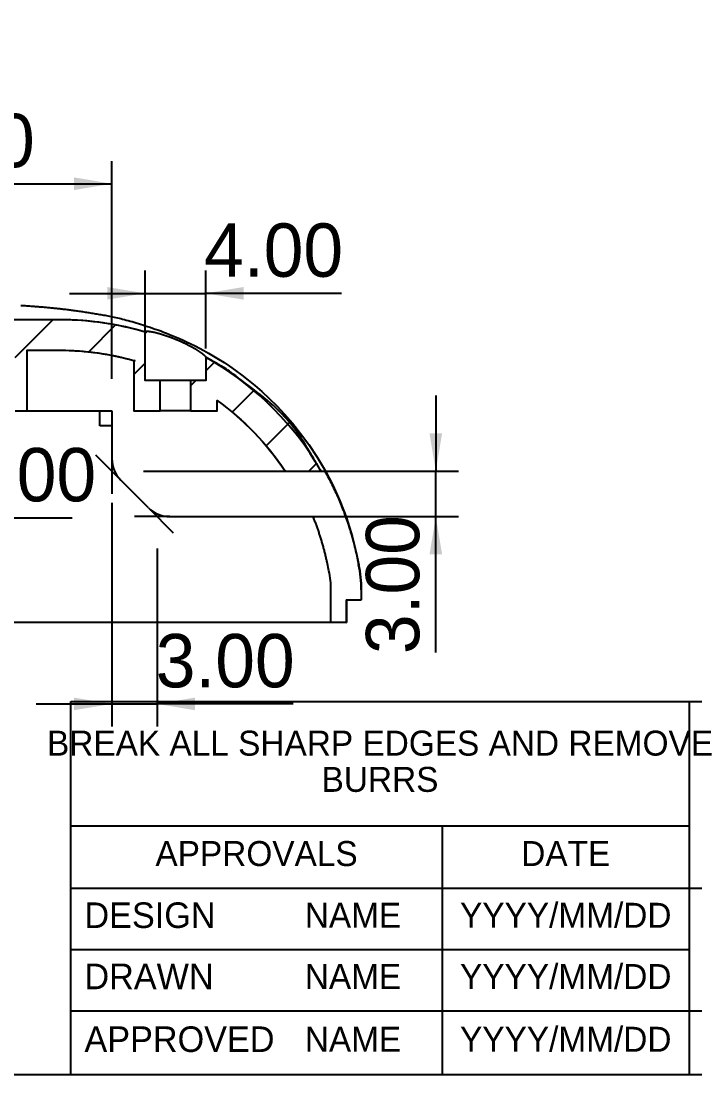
# Model space of a CAD drawing. Header units: millimetres. Extents: x 5 to 292, y 5 to 212.
# Drawn here: x 118.7 to 163.2, y 5 to 74.6 of the extents above; entities that cross this region are included whole.
import ezdxf
from ezdxf.enums import TextEntityAlignment as Align

# ---------------------------------------------------------------- set-up
doc = ezdxf.new("R2010")
doc.units = ezdxf.units.MM
for name, color, linetype in [('DIMENSIONS', 7, 'CONTINUOUS'), ('Edge_Extensions', 7, 'CONTINUOUS'), ('FRAME', 7, 'CONTINUOUS'), ('HATCH', 7, 'CONTINUOUS'), ('TITLE', 7, 'CONTINUOUS'), ('Visible', 7, 'CONTINUOUS')]:
    doc.layers.add(name, color=color, linetype=linetype)
doc.dimstyles.new('ISO-DM', dxfattribs={"dimtxt": 3.5, "dimasz": 2.5, "dimexe": 2.5, "dimexo": 1, "dimgap": 1, "dimtad": 1, "dimcen": 2.5, "dimazin": 3, "dimtfac": 1, "dimtmove": 0, "dimatfit": 3})

# ---------------------------------------------------------------- blocks, each defined once
blk = doc.blocks.new('*D18')
at = {"layer": 'DIMENSIONS'}
for p, q in [((126.9112, 52.9971), (126.9112, 58.1534)), ((130.9112, 52.9971), (130.9112, 58.1534)), ((121.9112, 56.6534), (126.9112, 56.6534)), ((126.9112, 56.6534), (130.9112, 56.6534)), ((139.894, 56.6534), (130.9112, 56.6534))]:
    blk.add_line(p, q, dxfattribs=at)
for points in [[(126.9112, 56.6534), (124.4112, 57.0701), (124.4112, 56.2367)], [(130.9112, 56.6534), (133.4112, 56.2367), (133.4112, 57.0701)]]:
    blk.add_solid(points, dxfattribs=at)
blk.add_text('4.00', height=3.5278, dxfattribs=at).set_placement((135.4026, 57.747), align=Align.CENTER)
blk = doc.blocks.new('*D19')
at = {"layer": 'DIMENSIONS'}
for p, q in [((102.7112, 50.9971), (102.7112, 65.3971)), ((124.7112, 50.9971), (124.7112, 65.3971)), ((102.7112, 63.8971), (124.7112, 63.8971))]:
    blk.add_line(p, q, dxfattribs=at)
for points in [[(102.7112, 63.8971), (105.2112, 63.4804), (105.2112, 64.3138)], [(124.7112, 63.8971), (122.2112, 64.3138), (122.2112, 63.4804)]]:
    blk.add_solid(points, dxfattribs=at)
blk.add_text('22.00', height=3.5278, dxfattribs=at).set_placement((113.7112, 64.9907), align=Align.CENTER)
blk = doc.blocks.new('*D28')
at = {"layer": 'DIMENSIONS'}
for p, q in [((146.121, 49.8971), (146.121, 44.8971)), ((126.8112, 44.8971), (147.621, 44.8971)), ((146.121, 41.8971), (146.121, 44.8971)), ((129.8112, 41.8971), (147.621, 41.8971)), ((146.121, 32.9144), (146.121, 41.8971))]:
    blk.add_line(p, q, dxfattribs=at)
for points in [[(146.121, 44.8971), (146.5376, 47.3971), (145.7043, 47.3971)], [(146.121, 41.8971), (145.7043, 39.3971), (146.5376, 39.3971)]]:
    blk.add_solid(points, dxfattribs=at)
blk.add_text('3.00', height=3.5278, rotation=90, dxfattribs=at).set_placement((145.0274, 37.4057), align=Align.CENTER)
blk = doc.blocks.new('*D29')
at = {"layer": 'DIMENSIONS'}
for p, q in [((124.7112, 42.7971), (124.7112, 28.0198)), ((127.7112, 39.7971), (127.7112, 28.0198)), ((119.7112, 29.5198), (124.7112, 29.5198)), ((124.7112, 29.5198), (127.7112, 29.5198)), ((136.694, 29.5198), (127.7112, 29.5198))]:
    blk.add_line(p, q, dxfattribs=at)
for points in [[(124.7112, 29.5198), (122.2112, 29.9364), (122.2112, 29.1031)], [(127.7112, 29.5198), (130.2112, 29.1031), (130.2112, 29.9364)]]:
    blk.add_solid(points, dxfattribs=at)
blk.add_text('3.00', height=3.5278, dxfattribs=at).set_placement((132.2026, 30.6134), align=Align.CENTER)
blk = doc.blocks.new('*D32')
at = {"layer": 'DIMENSIONS'}
for p, q in [((100.7112, 44.8255), (100.7112, 46.6255)), ((99.8112, 45.7255), (101.6112, 45.7255)), ((100.7112, 45.7255), (102.6121, 45.1035)), ((112.6706, 41.8122), (102.6121, 45.1035)), ((112.6706, 41.8122), (122.0843, 41.8122))]:
    blk.add_line(p, q, dxfattribs=at)
blk.add_solid([(102.6121, 45.1035), (104.8585, 43.93), (105.1177, 44.7221)], dxfattribs=at)
blk.add_text('R2.00', height=3.5278, dxfattribs=at).set_placement((117.3774, 42.9058), align=Align.CENTER)

msp = doc.modelspace()

# ---------------------------------------------------------------- linework, layer by layer
at = {"layer": 'Edge_Extensions'}
for p, q in [((125.297, 44.3113), (123.6506, 45.9578)), ((124.7112, 45.7255), (124.7112, 43.3971)), ((128.5397, 41.8971), (126.2112, 41.8971)), ((127.1255, 42.4829), (128.7719, 40.8364))]:
    msp.add_line(p, q, dxfattribs=at)
at = {"layer": 'FRAME'}
for p, q in [((162.868, 29.68), (162.868, 5)), ((122, 21.4542), (162.868, 21.4542)), ((146.548, 21.4542), (146.548, 5)), ((122, 17.34), (203.617, 17.34)), ((122, 13.2925), (162.868, 13.2925)), ((122, 9.245), (203.617, 9.245))]:
    msp.add_line(p, q, dxfattribs=at)
for points in [[(5, 205), (292, 205), (292, 5), (5, 5)], [(122, 29.68), (292, 29.68), (292, 5), (122, 5)]]:
    msp.add_lwpolyline(points, close=True, dxfattribs=at)
at = {"layer": 'HATCH'}
for p, q in [((118.3112, 52.4114), (120.805, 54.9051)), ((123.1798, 52.7898), (124.954, 54.564)), ((126.1612, 51.2811), (126.9112, 52.0311)), ((130.9112, 51.541), (131.4845, 52.1142)), ((129.9112, 50.541), (130.2674, 50.8971)), ((132.6597, 48.7993), (134.1246, 50.2643)), ((134.9173, 46.5668), (136.4609, 48.1104)), ((137.7377, 44.8971), (138.2403, 45.3997))]:
    msp.add_line(p, q, dxfattribs=at)
msp.add_lwpolyline([(118.3112, 48.8971), (119.1112, 48.8971), (119.1112, 48.8971), (119.1112, 52.8926), (119.1112, 52.8926), (121.2595, 52.8926), (121.3471, 52.8924), (121.6562, 52.8882), (121.9651, 52.8788), (122.2737, 52.864), (122.582, 52.844), (122.8898, 52.8187), (123.1971, 52.788), (123.5038, 52.7522), (123.8098, 52.711), (124.115, 52.6646), (124.4193, 52.613), (124.7227, 52.5562), (125.0249, 52.4941), (125.326, 52.4269), (125.6259, 52.3545), (125.9244, 52.2769), (126.2216, 52.1943), (126.1612, 52.2115), (126.1612, 48.8971), (126.1612, 48.8971), (127.9112, 48.8971), (127.9112, 48.8971), (127.9112, 50.8971), (127.9112, 50.8971), (126.9112, 50.8971), (126.9112, 50.8971), (126.9112, 54.0946), (126.9767, 54.0752), (126.636, 54.1735), (126.2934, 54.2656), (125.9493, 54.3517), (125.6036, 54.4316), (125.2565, 54.5054), (124.9081, 54.5729), (124.5585, 54.6343), (124.2079, 54.6895), (123.8562, 54.7384), (123.5037, 54.781), (123.1504, 54.8174), (122.7964, 54.8475), (122.4419, 54.8713), (122.087, 54.8888), (121.7318, 54.9), (121.3764, 54.9048), (121.2791, 54.9051), (106.1434, 54.9051)], dxfattribs=at)
msp.add_lwpolyline([(138.1577, 45.534), (138.0999, 45.6296), (138.029, 45.7502), (137.9465, 45.892), (137.8541, 46.0513), (137.7531, 46.2243), (137.6453, 46.407), (137.5321, 46.5958), (137.415, 46.7868), (137.2956, 46.9762), (137.1754, 47.1602), (137.056, 47.335), (136.9389, 47.4969), (136.8247, 47.6483), (136.7122, 47.7951), (136.6001, 47.9383), (136.487, 48.0789), (136.3716, 48.218), (136.2525, 48.3564), (136.1284, 48.4953), (135.998, 48.6357), (135.86, 48.7785), (135.713, 48.9247), (135.5556, 49.0755), (135.3865, 49.2317), (135.1983, 49.3981), (134.9874, 49.5766), (134.7589, 49.764), (134.5177, 49.957), (134.2689, 50.1525), (134.0174, 50.3473), (133.7682, 50.5381), (133.5263, 50.7216), (133.2967, 50.8948), (133.0843, 51.0544), (132.8941, 51.1971), (132.7312, 51.3198), (132.5954, 51.4216), (132.4812, 51.5056), (132.3856, 51.5743), (132.3054, 51.6301), (132.2375, 51.6755), (132.1787, 51.7129), (132.1259, 51.7449), (132.0759, 51.7739), (132.0256, 51.8024), (131.972, 51.8328), (131.9117, 51.8677), (131.8418, 51.9094), (131.7627, 51.9566), (131.6783, 52.0055), (131.5902, 52.0554), (131.5002, 52.1056), (131.4099, 52.1552), (131.3209, 52.2036), (131.2351, 52.2499), (131.154, 52.2934), (131.0794, 52.3333), (131.013, 52.3689), (130.9563, 52.3994), (130.9112, 52.424), (130.9112, 52.424), (130.9112, 50.8971), (130.9112, 50.8971), (129.9112, 50.8971), (129.9112, 50.8971), (129.9112, 48.8971), (129.9112, 48.8971), (131.6612, 48.8971), (131.6612, 48.8971), (131.6612, 49.5674), (131.6679, 49.5627), (131.9939, 49.3241), (132.3144, 49.0781), (132.6292, 48.825), (132.9383, 48.5648), (133.2414, 48.2976), (133.5383, 48.0237), (133.829, 47.743), (134.1132, 47.4559), (134.3909, 47.1623), (134.6619, 46.8625), (134.926, 46.5566), (135.1832, 46.2448), (135.4333, 45.9273), (135.6761, 45.6041), (135.9116, 45.2754), (136.1396, 44.9415), (136.1691, 44.8971), (138.5369, 44.8971), (138.5025, 44.9572), (138.4795, 44.9971), (138.4564, 45.0369), (138.4333, 45.0766), (138.41, 45.1163), (138.3867, 45.1559), (138.3633, 45.1955), (138.3397, 45.235), (138.3161, 45.2744), (138.2924, 45.3138), (138.2686, 45.3532), (138.2448, 45.3925), (138.2208, 45.4317), (138.1967, 45.4709), (138.1726, 45.51), (138.1483, 45.5491), (138.124, 45.5881)], close=True, dxfattribs=at)
at = {"layer": 'Visible'}
for p, q in [((121.2791, 54.9051), (106.1434, 54.9051)), ((126.9112, 50.8971), (126.9112, 54.0946)), ((119.1112, 48.8971), (119.1112, 52.8926)), ((119.1112, 52.8926), (121.2595, 52.8926)), ((130.9112, 52.424), (130.9112, 50.8971)), ((126.1612, 52.2115), (126.1612, 48.8971)), ((127.9112, 50.8971), (126.9112, 50.8971)), ((127.9112, 48.8971), (127.9112, 50.8971)), ((129.9112, 50.8971), (127.9112, 50.8971)), ((130.9112, 50.8971), (129.9112, 50.8971)), ((129.9112, 50.8971), (129.9112, 48.8971)), ((131.6612, 48.8971), (131.6612, 49.5674)), ((118.3112, 48.8971), (119.1112, 48.8971)), ((119.1112, 48.8971), (124.7112, 48.8971)), ((123.9052, 47.8971), (123.9052, 48.8971)), ((124.7112, 48.8971), (124.7112, 45.7255)), ((126.1612, 48.8971), (127.9112, 48.8971)), ((129.9112, 48.8971), (127.9112, 48.8971)), ((129.9112, 48.8971), (131.6612, 48.8971)), ((124.7112, 47.8971), (123.9052, 47.8971)), ((136.1691, 44.8971), (138.5369, 44.8971)), ((138.5426, 44.8971), (138.5369, 44.8971)), ((138.5426, 44.8971), (138.7922, 44.8971)), ((127.1255, 42.4829), (125.297, 44.3113)), ((128.5397, 41.8971), (138.0141, 41.8971)), ((140.8949, 39.2987), (141.0181, 38.7196)), ((140.9067, 39.3301), (141.0364, 38.7196)), ((139.0604, 38.3037), (138.9377, 38.8804)), ((139.1916, 34.8971), (139.1916, 37.0563)), ((141.193, 37.0563), (141.193, 36.3971)), ((141.2112, 36.3971), (141.2112, 37.0563)), ((140.1924, 36.3971), (140.1924, 34.8971)), ((140.1924, 36.3971), (141.193, 36.3971)), ((140.2112, 36.3971), (140.2112, 34.8971)), ((141.2112, 36.3971), (141.193, 36.3971)), ((119.5422, 34.8971), (107.8803, 34.8971)), ((122.2078, 34.8971), (119.5422, 34.8971)), ((139.1916, 34.8971), (122.2078, 34.8971)), ((140.1924, 34.8971), (139.1916, 34.8971)), ((140.1924, 34.8971), (140.2112, 34.8971))]:
    msp.add_line(p, q, dxfattribs=at)
for points in [[(118.6918, 55.8579), (118.7654, 55.8534), (118.839, 55.8488), (118.9124, 55.8442), (118.9858, 55.8395), (119.0591, 55.8347), (119.1323, 55.8299), (119.2054, 55.8249), (119.2785, 55.82), (119.3516, 55.8149), (119.4246, 55.8097), (119.4976, 55.8045), (119.5706, 55.7992), (119.6436, 55.7938), (119.7167, 55.7882), (119.7897, 55.7826), (119.8628, 55.7769), (119.936, 55.7711), (120.0092, 55.7651), (120.0824, 55.7591), (120.1558, 55.7529), (120.2292, 55.7466), (120.3028, 55.7401), (120.3765, 55.7336), (120.4503, 55.7269), (120.5242, 55.72), (120.5983, 55.7131), (120.6725, 55.7059), (120.7469, 55.6987), (120.8215, 55.6912), (120.8963, 55.6836), (120.9712, 55.6759), (121.0464, 55.668), (121.1218, 55.6599), (121.1975, 55.6516), (121.2734, 55.6432), (121.3495, 55.6346), (121.426, 55.6258), (121.5027, 55.6168), (121.5797, 55.6077), (121.6569, 55.5983), (121.7345, 55.5888), (121.8125, 55.579), (121.8907, 55.569), (121.9693, 55.5589), (122.0483, 55.5485), (122.1276, 55.5379), (122.2073, 55.5271), (122.2874, 55.516), (122.3679, 55.5047), (122.4488, 55.4932), (122.5301, 55.4815), (122.6119, 55.4695), (122.6941, 55.4573), (122.7767, 55.4448), (122.8598, 55.4321), (122.9434, 55.4192), (123.0275, 55.4059), (123.1121, 55.3924), (123.1972, 55.3787), (123.2828, 55.3647), (123.3687, 55.3506), (123.4548, 55.3366), (123.5413, 55.3226), (123.6283, 55.3084), (123.7159, 55.2941), (123.8042, 55.2796), (123.8933, 55.2647), (123.9835, 55.2493), (124.0748, 55.2336), (124.1672, 55.2172), (124.2611, 55.2003), (124.3564, 55.1826), (124.4532, 55.1641), (124.5519, 55.1449), (124.6523, 55.1246), (124.7547, 55.1034), (124.8592, 55.0811), (124.9659, 55.0576), (125.075, 55.0329), (125.1865, 55.007), (125.3006, 54.9796), (125.4174, 54.9508), (125.537, 54.9204), (125.6596, 54.8885), (125.7852, 54.8548), (125.914, 54.8195), (126.0462, 54.7823), (126.1818, 54.7432), (126.321, 54.7021), (126.4638, 54.6589), (126.6105, 54.6137), (126.7611, 54.5662), (126.9158, 54.5165), (127.0747, 54.4644), (127.2378, 54.4099), (127.4054, 54.3529), (127.5776, 54.2933), (127.7548, 54.2309), (127.938, 54.1651), (128.1275, 54.0952), (128.324, 54.0205), (128.528, 53.9405), (128.7401, 53.8544), (128.9608, 53.7616), (129.1906, 53.6614), (129.4301, 53.5532), (129.6798, 53.4362), (129.9402, 53.3099), (130.2121, 53.1736), (130.4957, 53.0266), (130.7921, 52.8682), (131.1024, 52.6965), (131.4271, 52.5093), (131.767, 52.3042), (132.1228, 52.0786), (132.4952, 51.8304), (132.8847, 51.557), (133.2923, 51.2561), (133.7184, 50.9253), (134.164, 50.5614), (134.6286, 50.1592), (135.1107, 49.7139), (135.609, 49.2204), (136.122, 48.6739), (136.6484, 48.0691), (137.188, 47.3967), (137.7331, 46.6526), (138.2745, 45.8355), (138.8025, 44.9437), (139.3079, 43.9759), (139.781, 42.9305), (140.2126, 41.8062), (140.5926, 40.6021), (140.9066, 39.3301)], [(126.9112, 54.0946), (126.5684, 54.1922), (126.2238, 54.2836), (125.8776, 54.3688), (125.5298, 54.4478), (125.1807, 54.5206), (124.8303, 54.5872), (124.4786, 54.6474), (124.1259, 54.7014), (123.7723, 54.7491), (123.4177, 54.7904), (123.0625, 54.8254), (122.7066, 54.8541), (122.3502, 54.8764), (121.9934, 54.8923), (121.6363, 54.9019), (121.2791, 54.9051)], [(126.9112, 54.0946), (126.9112, 54.0947), (126.9112, 54.0948), (126.9112, 54.0949), (126.9112, 54.0949), (126.9112, 54.095), (126.9112, 54.0951), (126.9112, 54.0952), (126.9112, 54.0953), (126.9112, 54.0954), (126.9112, 54.0955), (126.9112, 54.0956), (126.9113, 54.0956), (126.9113, 54.0957), (126.9113, 54.0958), (126.9113, 54.0959), (126.9113, 54.096), (126.9113, 54.0961), (126.9113, 54.0962), (126.9113, 54.0962), (126.9113, 54.0963), (126.9113, 54.0964), (126.9113, 54.0965), (126.9113, 54.0966), (126.9113, 54.0967), (126.9113, 54.0968), (126.9113, 54.0968), (126.9113, 54.0969), (126.9113, 54.097), (126.9113, 54.0971), (126.9113, 54.0972), (126.9113, 54.0973), (126.9113, 54.0974), (126.9113, 54.0974), (126.9114, 54.0975), (126.9114, 54.0976), (126.9114, 54.0977), (126.9114, 54.0978), (126.9114, 54.0979), (126.9114, 54.0979), (126.9114, 54.098), (126.9114, 54.0981), (126.9114, 54.0982), (126.9114, 54.0983), (126.9114, 54.0984), (126.9114, 54.0985), (126.9114, 54.0985), (126.9115, 54.0986), (126.9115, 54.0987)], [(126.9115, 54.0987), (126.912, 54.1019), (126.9128, 54.1051), (126.914, 54.1081), (126.9154, 54.111), (126.9171, 54.1138), (126.9192, 54.1165), (126.9215, 54.1191), (126.9242, 54.1216), (126.9271, 54.124), (126.9304, 54.1263), (126.934, 54.1285), (126.9378, 54.1306), (126.942, 54.1325), (126.9465, 54.1344), (126.9513, 54.1361), (126.9564, 54.1378), (126.9618, 54.1393), (126.9675, 54.1407), (126.9734, 54.142), (126.9797, 54.1432), (126.9863, 54.1443), (126.9932, 54.1452), (127.0004, 54.1461), (127.0078, 54.1468), (127.0156, 54.1474), (127.0236, 54.1479), (127.032, 54.1483), (127.0406, 54.1486), (127.0496, 54.1487), (127.0588, 54.1488), (127.0683, 54.1487), (127.0781, 54.1485), (127.0882, 54.1482), (127.0985, 54.1478), (127.1091, 54.1473), (127.12, 54.1466), (127.1312, 54.1458), (127.1426, 54.1449), (127.1543, 54.1439), (127.1663, 54.1428), (127.1785, 54.1416), (127.191, 54.1402), (127.2038, 54.1387), (127.2168, 54.1371), (127.23, 54.1354), (127.2435, 54.1336), (127.2573, 54.1316), (127.2713, 54.1296), (127.2856, 54.1274), (127.3001, 54.1251), (127.3148, 54.1227), (127.3298, 54.1201), (127.3451, 54.1175), (127.3605, 54.1147), (127.3763, 54.1118), (127.3922, 54.1088), (127.4083, 54.1057), (127.4247, 54.1024), (127.4412, 54.0991), (127.458, 54.0956), (127.4749, 54.092), (127.492, 54.0884), (127.5094, 54.0846), (127.5269, 54.0806), (127.5446, 54.0766), (127.5625, 54.0725), (127.5806, 54.0683), (127.5989, 54.0639), (127.6173, 54.0594), (127.6359, 54.0549), (127.6547, 54.0502), (127.6737, 54.0454), (127.6928, 54.0405), (127.7121, 54.0355), (127.7315, 54.0304), (127.7511, 54.0252), (127.7709, 54.0199), (127.7909, 54.0144), (127.8109, 54.0089), (127.8312, 54.0033), (127.8516, 53.9975), (127.8721, 53.9917), (127.8928, 53.9857), (127.9136, 53.9796), (127.9345, 53.9735), (127.9556, 53.9672), (127.9768, 53.9609), (127.9981, 53.9544), (128.0195, 53.9479), (128.041, 53.9412), (128.0626, 53.9345), (128.0842, 53.9277), (128.106, 53.9208), (128.1278, 53.9138), (128.1498, 53.9067), (128.1718, 53.8995), (128.1938, 53.8923), (128.216, 53.8849), (128.2382, 53.8775), (128.2605, 53.87), (128.2829, 53.8624), (128.3053, 53.8548), (128.3278, 53.847), (128.3503, 53.8392), (128.3729, 53.8313), (128.3955, 53.8233), (128.4182, 53.8152), (128.441, 53.8071), (128.4638, 53.7989), (128.4866, 53.7906), (128.5095, 53.7823), (128.5324, 53.7738), (128.5553, 53.7653), (128.5783, 53.7567), (128.6013, 53.7481), (128.6244, 53.7394), (128.6474, 53.7306), (128.6705, 53.7218), (128.6936, 53.7128), (128.7168, 53.7039), (128.7399, 53.6948), (128.763, 53.6857), (128.7861, 53.6766), (128.8092, 53.6674), (128.8323, 53.6581), (128.8554, 53.6488), (128.8784, 53.6394), (128.9015, 53.63), (128.9245, 53.6205), (128.9474, 53.611), (128.9704, 53.6015), (128.9933, 53.5919), (129.0162, 53.5822), (129.0391, 53.5725), (129.0619, 53.5628), (129.0847, 53.553), (129.1075, 53.5432), (129.1302, 53.5334), (129.1529, 53.5235), (129.1755, 53.5135), (129.1981, 53.5036), (129.2206, 53.4936), (129.2431, 53.4835), (129.2655, 53.4735), (129.2879, 53.4634), (129.3102, 53.4533), (129.3325, 53.4431), (129.3546, 53.4329), (129.3768, 53.4227), (129.3988, 53.4125), (129.4208, 53.4022), (129.4427, 53.3919), (129.4646, 53.3816), (129.4863, 53.3713), (129.508, 53.3609), (129.5296, 53.3505), (129.5512, 53.3401), (129.5726, 53.3297), (129.594, 53.3193), (129.6152, 53.3089), (129.6364, 53.2984), (129.6574, 53.288), (129.6784, 53.2775), (129.6992, 53.267), (129.72, 53.2566), (129.7406, 53.2461), (129.7611, 53.2356), (129.7815, 53.2251), (129.8019, 53.2147), (129.822, 53.2042), (129.8421, 53.1937), (129.8621, 53.1832), (129.8819, 53.1728), (129.9016, 53.1623), (129.9212, 53.1518), (129.9407, 53.1414), (129.96, 53.1309), (129.9792, 53.1205), (129.9983, 53.1101), (130.0172, 53.0997), (130.036, 53.0893), (130.0547, 53.0789), (130.0732, 53.0686), (130.0916, 53.0582), (130.1098, 53.0479), (130.1279, 53.0376), (130.1459, 53.0273), (130.1637, 53.0171), (130.1813, 53.0069), (130.1988, 52.9967), (130.2161, 52.9865), (130.2333, 52.9763), (130.2503, 52.9662), (130.2672, 52.9561), (130.2839, 52.9461), (130.3004, 52.9361), (130.3167, 52.9261), (130.3329, 52.9161), (130.3489, 52.9063), (130.3647, 52.8964), (130.3803, 52.8866), (130.3957, 52.8768), (130.411, 52.8671), (130.4261, 52.8574), (130.441, 52.8478), (130.4557, 52.8382), (130.4702, 52.8287), (130.4845, 52.8193), (130.4986, 52.8099), (130.5125, 52.8005), (130.5263, 52.7912), (130.5398, 52.782), (130.5531, 52.7728), (130.5662, 52.7637), (130.5791, 52.7546), (130.5918, 52.7456), (130.6043, 52.7367), (130.6166, 52.7279), (130.6286, 52.7191), (130.6405, 52.7104), (130.6521, 52.7017), (130.6635, 52.6931), (130.6746, 52.6847), (130.6856, 52.6762), (130.6963, 52.6679), (130.7067, 52.6597), (130.717, 52.6515), (130.727, 52.6435), (130.7367, 52.6355), (130.7462, 52.6276), (130.7554, 52.6198), (130.7645, 52.6121), (130.7732, 52.6045), (130.7817, 52.597), (130.79, 52.5896), (130.798, 52.5823), (130.8057, 52.5751), (130.8132, 52.5679), (130.8204, 52.5609), (130.8274, 52.554), (130.8341, 52.5472), (130.8405, 52.5406), (130.8467, 52.534), (130.8526, 52.5275), (130.8582, 52.5212), (130.8635, 52.5149), (130.8686, 52.5088), (130.8734, 52.5028), (130.878, 52.4969), (130.8822, 52.4911), (130.8862, 52.4855), (130.8899, 52.4799), (130.8933, 52.4745), (130.8964, 52.4693), (130.8992, 52.4641), (130.9017, 52.4591), (130.9039, 52.4543), (130.9059, 52.4495), (130.9075, 52.4449), (130.9088, 52.4405), (130.9099, 52.4362), (130.9106, 52.432), (130.9111, 52.4279), (130.9112, 52.424)], [(121.2595, 52.8926), (121.5701, 52.8899), (121.8806, 52.8819), (122.1909, 52.8685), (122.5008, 52.8498), (122.8103, 52.8257), (123.1193, 52.7963), (123.4277, 52.7616), (123.7354, 52.7215), (124.0423, 52.6762), (124.3484, 52.6255), (124.6535, 52.5696), (124.9575, 52.5084), (125.2604, 52.442), (125.562, 52.3704), (125.8623, 52.2935), (126.1612, 52.2115)], [(131.6612, 49.5674), (131.9904, 49.3267), (132.314, 49.0784), (132.6318, 48.8229), (132.9437, 48.5601), (133.2495, 48.2902), (133.5491, 48.0135), (133.8423, 47.7299), (134.1289, 47.4397), (134.4088, 47.1429), (134.6819, 46.8399), (134.948, 46.5306), (135.207, 46.2153), (135.4587, 45.8942), (135.703, 45.5673), (135.9399, 45.2349), (136.1691, 44.8971)], [(138.5369, 44.8971), (138.5139, 44.9373), (138.4908, 44.9775), (138.4676, 45.0176), (138.4443, 45.0577), (138.4209, 45.0977), (138.3975, 45.1376), (138.3739, 45.1775), (138.3502, 45.2173), (138.3265, 45.2571), (138.3027, 45.2968), (138.2787, 45.3365), (138.2547, 45.3761), (138.2306, 45.4157), (138.2064, 45.4552), (138.1821, 45.4946), (138.1577, 45.534)], [(138.7922, 44.8971), (138.8529, 44.7876), (138.9129, 44.6777), (138.9722, 44.5675), (139.0307, 44.4569), (139.0886, 44.346), (139.1458, 44.2347), (139.2023, 44.1231), (139.258, 44.0112), (139.3131, 43.8989), (139.3674, 43.7863), (139.4211, 43.6734), (139.474, 43.5601), (139.5262, 43.4466), (139.5777, 43.3327), (139.6285, 43.2185), (139.6786, 43.104), (139.7279, 42.9893), (139.7766, 42.8742), (139.8245, 42.7588), (139.8717, 42.6431), (139.9182, 42.5271), (139.9639, 42.4109), (140.0089, 42.2943), (140.0532, 42.1775), (140.0968, 42.0604), (140.1397, 41.943), (140.1818, 41.8254), (140.2231, 41.7075), (140.2638, 41.5893), (140.3037, 41.4709), (140.3429, 41.3522), (140.3813, 41.2333), (140.419, 41.1141), (140.456, 40.9946), (140.4922, 40.875), (140.5277, 40.755), (140.5624, 40.6349), (140.5964, 40.5145), (140.6296, 40.3939), (140.6621, 40.2731), (140.6938, 40.152), (140.7248, 40.0307), (140.7551, 39.9092), (140.7846, 39.7875), (140.8133, 39.6656), (140.8413, 39.5435), (140.8685, 39.4212), (140.8949, 39.2987)], [(138.9377, 38.8804), (138.9239, 38.9449), (138.9098, 39.0094), (138.8955, 39.0738), (138.8809, 39.1382), (138.8661, 39.2025), (138.8511, 39.2667), (138.8359, 39.3308), (138.8204, 39.3949), (138.8047, 39.4589), (138.7887, 39.5229), (138.7726, 39.5868), (138.7562, 39.6506), (138.7395, 39.7143), (138.7227, 39.778), (138.7056, 39.8416), (138.6882, 39.9052), (138.6707, 39.9686), (138.6529, 40.032), (138.6349, 40.0953), (138.6166, 40.1586), (138.5982, 40.2217), (138.5795, 40.2848), (138.5605, 40.3479), (138.5414, 40.4108), (138.522, 40.4737), (138.5024, 40.5365), (138.4826, 40.5992), (138.4625, 40.6618), (138.4422, 40.7244), (138.4217, 40.7868), (138.401, 40.8492), (138.38, 40.9115), (138.3588, 40.9738), (138.3374, 41.0359), (138.3157, 41.098), (138.2939, 41.16), (138.2718, 41.2219), (138.2495, 41.2837), (138.2269, 41.3454), (138.2042, 41.4071), (138.1812, 41.4686), (138.158, 41.5301), (138.1345, 41.5915), (138.1109, 41.6528), (138.087, 41.714), (138.0629, 41.7751), (138.0386, 41.8362), (138.0141, 41.8971)]]:
    msp.add_lwpolyline(points, dxfattribs=at)
for centre, radius, start, end in [((121.3197, 35.0807), 19.8189, 31.8328, 61.0558), ((126.7112, 45.7255), 2, 180, 225), ((128.5397, 43.8971), 2, 225, 270), ((133.1981, 37.0563), 7.9949, 0.0001, 12.0078), ((133.2112, 37.0563), 8, 0, 12), ((133.196, 37.0563), 5.9956, 0.0001, 12.0091)]:
    msp.add_arc(centre, radius, start, end, dxfattribs=at)

# ---------------------------------------------------------------- texts
at = {"layer": 'TITLE'}
for s, p in [('BREAK ALL SHARP EDGES AND REMOVE', (142.434, 26.1014)), ('BURRS', (142.434, 23.7074)), ('APPROVALS', (134.274, 18.8064)), ('DATE', (154.708, 18.8064)), ('NAME', (140.649, 14.7255)), ('YYYY/MM/DD', (154.708, 14.7255)), ('NAME', (140.649, 10.678)), ('YYYY/MM/DD', (154.708, 10.678)), ('NAME', (140.649, 6.5318)), ('YYYY/MM/DD', (154.708, 6.5318))]:
    msp.add_text(s, height=1.65, dxfattribs=at).set_placement(p, align=Align.CENTER)
for s, p in [('DESIGN', (122.9, 14.7112)), ('DRAWN', (122.9, 10.6637)), ('APPROVED', (122.9, 6.5175))]:
    msp.add_text(s, height=1.69, dxfattribs=at).set_placement(p)

# ---------------------------------------------------------------- dimensions: what is measured, and where the dimension line sits
at = {"layer": 'DIMENSIONS'}
for base, p1, p2, picture, middle in [((102.7112, 63.8971), (102.7112, 48.8971), (124.7112, 48.8971), '*D19', (113.7112, 64.9907)), ((126.9112, 56.6534), (126.9112, 50.8971), (130.9112, 50.8971), '*D18', (135.4026, 57.747)), ((124.7112, 29.5198), (124.7112, 44.8971), (127.7112, 41.8971), '*D29', (132.2026, 30.6134))]:
    dim = msp.add_linear_dim(base=base, p1=p1, p2=p2, dimstyle='ISO-DM', override={"dimscale": 1, "dimtxt": 3.5278, "dimasz": 2.5, "dimgap": 1.0583, "dimdec": 2}, dxfattribs=at)
    dim.commit()
    dim.dimension.update_dxf_attribs({"geometry": picture, "text_midpoint": middle, "dimtype": 160})
dim = msp.add_linear_dim(base=(146.121, 41.8971), p1=(124.7112, 44.8971), p2=(127.7112, 41.8971), angle=90, dimstyle='ISO-DM', override={"dimscale": 1, "dimtxt": 3.5278, "dimasz": 2.5, "dimgap": 1.0583, "dimdec": 2}, dxfattribs=at)
dim.commit()
dim.dimension.update_dxf_attribs({"geometry": '*D28', "text_midpoint": (145.0274, 37.4057), "dimtype": 160})
dim = msp.add_radius_dim(center=(100.7112, 45.7255), mpoint=(102.6121, 45.1035), dimstyle='ISO-DM', override={"dimscale": 1, "dimtxt": 3.5278, "dimasz": 2.5, "dimgap": 1.0583, "dimdec": 2, "dimcen": 0.875, "dimtix": 0, "dimtofl": 0}, dxfattribs=at)
dim.commit()
dim.dimension.update_dxf_attribs({"geometry": '*D32', "text_midpoint": (117.3774, 42.9058), "dimtype": 164})

doc.saveas('drawing.dxf')
